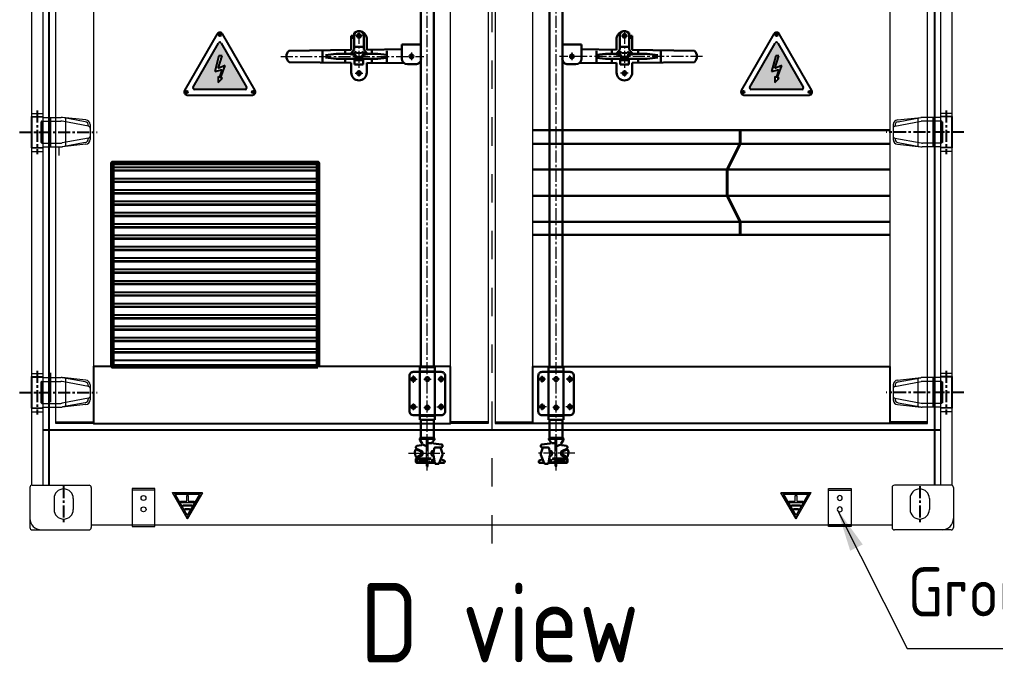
# Model space of a CAD drawing. Extents: x 59521 to 184406, y -1257 to 56672.
# Drawn here: x 61690 to 64266, y 17241 to 18938 of the extents above; entities that cross this region are included whole.
import ezdxf

# ---------------------------------------------------------------- set-up
doc = ezdxf.new("R2010")
doc.units = 0
doc.header["$MEASUREMENT"] = 0
doc.header["$PDMODE"] = 2
doc.header["$PDSIZE"] = 0.2
for name, pattern in [('CENTER', [50.8, 31.75, -6.35, 6.35, -6.35]), ('EB_DASH', [6, 3, -3]), ('HIDDEN', [0.375, 0.25, -0.125])]:
    doc.linetypes.add(name, pattern=pattern)
doc.layers.get('0').update_dxf_attribs({"linetype": 'CONTINUOUS'})
doc.layers.add('02___PRT_ALL_AXES', color=7, linetype='CONTINUOUS')
doc.layers.add('CT', color=4, linetype='CENTER')
for name, color, linetype, lineweight in [('AM_0', 7, 'CONTINUOUS', 30), ('AM_3', 6, 'HIDDEN', 15), ('AM_7', 4, 'CENTER', 15), ('CO', 7, 'CONTINUOUS', 9), ('THICK', 7, 'CONTINUOUS', 0), ('主体经', 7, 'CONTINUOUS', 60), ('标注', 5, 'CONTINUOUS', 18)]:
    doc.layers.add(name, color=color, linetype=linetype, lineweight=lineweight)
doc.styles.add('GB', font='gbenor.shx', dxfattribs={"bigfont": 'gbcbig.shx'})
doc.styles.get("Standard").update_dxf_attribs({"font": '', "height": 60})
doc.styles.add('txtstyle_200', font='tssdeng.shx', dxfattribs={"bigfont": 'hztxt.shx'})
doc.styles.get('Standard').set_extended_font_data('SimSun')
doc.dimstyles.new('1.5DJ', dxfattribs={"dimscale": 1.5, "dimtxt": 75, "dimasz": 75, "dimexe": 20, "dimexo": 0, "dimgap": 20, "dimtad": 1, "dimdec": 1, "dimtxsty": 'Standard', "dimcen": 10, "dimclrd": 95, "dimclre": 95, "dimclrt": 95, "dimadec": 0, "dimazin": 0, "dimtfac": 1, "dimtdec": 1, "dimtmove": 1, "dimatfit": 3, "dimfxl": 1.25, "dimlwd": 13, "dimlwe": 15, "dimarcsym": 1})

# ---------------------------------------------------------------- blocks, each defined once
blk = doc.blocks.new('rehrehetreth')
at = {"linetype": 'ByBlock'}
h = blk.add_hatch(color=2, dxfattribs=at)
h.dxf.hatch_style = 1
edge = h.paths.add_edge_path()
edge.add_arc((99473.8, -259676.1), 4, 30, 150)
edge.add_line((99470.4, -259674.1), (99403.3, -259790.3))
edge.add_arc((99406.7, -259792.3), 4, 150, 270)
edge.add_line((99406.7, -259796.3), (99540.9, -259796.3))
edge.add_arc((99540.9, -259792.3), 4, 270, 30)
edge.add_line((99544.4, -259790.3), (99477.3, -259674.1))
h.paths.add_polyline_path([(99480.2, -259707.5), (99471.5, -259707.5), (99460.2, -259749.6), (99479.8, -259743.7), (99472.4, -259766), (99469, -259762.4), (99469.1, -259778), (99480.8, -259767.1), (99475.1, -259767.1), (99487.4, -259733.6), (99469.6, -259741.6)], flags=16)
at = {"layer": '02___PRT_ALL_AXES', "linetype": 'Continuous'}
for p, q in [((99466.9, -259650.1), (99380.7, -259799.3)), ((99566.9, -259799.3), (99480.7, -259650.1)), ((99403.3, -259790.3), (99470.4, -259674.1)), ((99477.3, -259674.1), (99544.4, -259790.3)), ((99471.5, -259707.5), (99460.2, -259749.6)), ((99469.6, -259741.6), (99480.2, -259707.5)), ((99480.2, -259707.5), (99471.5, -259707.5)), ((99460.2, -259749.6), (99479.8, -259743.7)), ((99487.4, -259733.6), (99469.6, -259741.6)), ((99479.8, -259743.7), (99472.4, -259766)), ((99475.1, -259767.1), (99487.4, -259733.6)), ((99472.4, -259766), (99469, -259762.4)), ((99469, -259762.4), (99469.1, -259778)), ((99469.1, -259778), (99480.8, -259767.1)), ((99480.8, -259767.1), (99475.1, -259767.1)), ((99387.7, -259811.3), (99560, -259811.3)), ((99540.9, -259796.3), (99406.7, -259796.3))]:
    blk.add_line(p, q, dxfattribs=at)
for centre in [(99473.8, -259653.2), (99386.3, -259803.3), (99561.3, -259803.3)]:
    blk.add_circle(centre, 3.1, dxfattribs=at)
for centre, radius, start, end in [((99473.8, -259654.1), 8, 30, 150), ((99473.8, -259676.1), 4, 30, 150), ((99406.7, -259792.3), 4, 150, 270), ((99540.9, -259792.3), 4, 270, 30), ((99387.7, -259803.3), 8, 150, 270), ((99560, -259803.3), 8, 270, 30)]:
    blk.add_arc(centre, radius, start, end, dxfattribs=at)
blk = doc.blocks.new('EY5TYU56Y5R4')
at = {"color": 6, "lineweight": 13}
blk.add_lwpolyline([(-62562, -56216.3), (-62562, -56116.3), (-62622, -56116.3), (-62622, -56216.3)], close=True, dxfattribs=at)
at = {"color": 6, "linetype": 'HIDDEN', "lineweight": 13}
blk.add_lwpolyline([(-62562, -56212.3), (-62562, -56120.3), (-62622, -56120.3), (-62622, -56212.3)], close=True, dxfattribs=at)
at = {"color": 6, "lineweight": 13}
for centre in [(-62592, -56141.3), (-62592, -56171.3)]:
    blk.add_circle(centre, 6.5, dxfattribs=at)
blk = doc.blocks.new('EY5IU78I87UI786')
at = {"color": 2}
for p, q in [((872260.3, -72846.1), (872299.4, -72913.9)), ((872339, -72845.4), (872260.7, -72845.4)), ((872267.4, -72851.4), (872298.4, -72905.1)), ((872299.3, -72904.6), (872268.3, -72850.9)), ((872330.9, -72848.9), (872268.8, -72848.9)), ((872268.8, -72849.9), (872330.9, -72849.9)), ((872297.9, -72852.5), (872297.9, -72868)), ((872301.8, -72852.5), (872297.9, -72852.5)), ((872300.3, -72913.9), (872339.4, -72846.1)), ((872331.5, -72850.9), (872300.5, -72904.6)), ((872301.3, -72905.1), (872332.4, -72851.4)), ((872301.8, -72868), (872301.8, -72852.5)), ((872281.9, -72868), (872281.9, -72872)), ((872297.9, -72868), (872281.9, -72868)), ((872281.9, -72872), (872317.9, -72872)), ((872288.5, -72877.6), (872288.5, -72881.5)), ((872311.2, -72877.6), (872288.5, -72877.6)), ((872288.5, -72881.5), (872311.2, -72881.5)), ((872294.1, -72887.1), (872294.1, -72891)), ((872305.7, -72887.1), (872294.1, -72887.1)), ((872294.1, -72891), (872305.7, -72891)), ((872317.9, -72868), (872301.8, -72868)), ((872305.7, -72891), (872305.7, -72887.1)), ((872311.2, -72881.5), (872311.2, -72877.6)), ((872317.9, -72872), (872317.9, -72868))]:
    blk.add_line(p, q, dxfattribs=at)
for centre in [(872266.8, -72849.4), (872332.9, -72849.4), (872299.9, -72906.7)]:
    blk.add_circle(centre, 2.1, dxfattribs=at)
for centre, start, end in [((872260.7, -72845.9), 90, 210), ((872339, -72845.9), 330, 90), ((872299.9, -72913.7), 210, 330)]:
    blk.add_arc(centre, 0.5, start, end, dxfattribs=at)

msp = doc.modelspace()

# ---------------------------------------------------------------- linework, layer by layer
at = {"lineweight": -3}
for p, q in [((61767.367, 20306.172), (61767.367, 17709.172)), ((64105.367, 20306.172), (64105.367, 17709.172)), ((61785.367, 17875.172), (61885.367, 17875.172)), ((62927.367, 17875.172), (62827.367, 17875.172)), ((62945.367, 17875.172), (63045.367, 17875.172)), ((64087.367, 17875.172), (63987.367, 17875.172)), ((64121.367, 17854.172), (61751.367, 17854.172))]:
    msp.add_line(p, q, dxfattribs=at)
for p, q in [((61721.367, 18682.671), (61721.367, 18599.671)), ((64151.367, 18682.671), (64151.367, 18599.671)), ((61747.367, 18668.671), (61747.367, 18613.671)), ((64125.367, 18668.671), (64125.367, 18613.671)), ((61721.367, 17995.672), (61721.367, 17912.672)), ((64151.367, 17995.672), (64151.367, 17912.672)), ((61747.367, 17981.672), (61747.367, 17926.672)), ((64125.367, 17981.672), (64125.367, 17926.672))]:
    msp.add_line(p, q)
at = {"color": 7, "linetype": 'Continuous'}
for p, q in [((61935.367, 18548.99), (61935.367, 18529.9)), ((61935.367, 18548.99), (62477.367, 18548.99)), ((62477.367, 18540.223), (61935.367, 18540.223)), ((62477.367, 18538.678), (61935.367, 18538.678)), ((62477.367, 18548.99), (62477.367, 18529.9)), ((61935.367, 18518.99), (61935.367, 18499.9)), ((61935.367, 18518.99), (62477.367, 18518.99)), ((62477.367, 18510.223), (61935.367, 18510.223)), ((62477.367, 18508.678), (61935.367, 18508.678)), ((62477.367, 18518.99), (62477.367, 18499.9)), ((61935.367, 18488.99), (61935.367, 18469.9)), ((61935.367, 18488.99), (62477.367, 18488.99)), ((62477.367, 18480.223), (61935.367, 18480.223)), ((62477.367, 18478.678), (61935.367, 18478.678)), ((62477.367, 18488.99), (62477.367, 18469.9)), ((61935.367, 18458.99), (61935.367, 18439.9)), ((61935.367, 18458.99), (62477.367, 18458.99)), ((62477.367, 18450.223), (61935.367, 18450.223)), ((62477.367, 18448.678), (61935.367, 18448.678)), ((62477.367, 18458.99), (62477.367, 18439.9)), ((61935.367, 18428.99), (61935.367, 18409.9)), ((61935.367, 18428.99), (62477.367, 18428.99)), ((62477.367, 18428.99), (62477.367, 18409.9)), ((62477.367, 18420.223), (61935.367, 18420.223)), ((62477.367, 18418.678), (61935.367, 18418.678)), ((61935.367, 18398.99), (61935.367, 18379.9)), ((61935.367, 18398.99), (62477.367, 18398.99)), ((62477.367, 18398.99), (62477.367, 18379.9)), ((62477.367, 18390.223), (61935.367, 18390.223)), ((62477.367, 18388.678), (61935.367, 18388.678)), ((61935.367, 18368.99), (61935.367, 18349.9)), ((61935.367, 18368.99), (62477.367, 18368.99)), ((62477.367, 18360.223), (61935.367, 18360.223)), ((62477.367, 18358.678), (61935.367, 18358.678)), ((62477.367, 18368.99), (62477.367, 18349.9)), ((61935.367, 18338.99), (61935.367, 18319.9)), ((61935.367, 18338.99), (62477.367, 18338.99)), ((62477.367, 18330.223), (61935.367, 18330.223)), ((62477.367, 18328.678), (61935.367, 18328.678)), ((62477.367, 18338.99), (62477.367, 18319.9)), ((61935.367, 18308.99), (61935.367, 18289.9)), ((61935.367, 18308.99), (62477.367, 18308.99)), ((62477.367, 18300.223), (61935.367, 18300.223)), ((62477.367, 18298.678), (61935.367, 18298.678)), ((62477.367, 18308.99), (62477.367, 18289.9)), ((61935.367, 18278.99), (61935.367, 18259.9)), ((61935.367, 18278.99), (62477.367, 18278.99)), ((62477.367, 18270.223), (61935.367, 18270.223)), ((62477.367, 18268.678), (61935.367, 18268.678)), ((62477.367, 18278.99), (62477.367, 18259.9)), ((61935.367, 18248.99), (62477.367, 18248.99)), ((62477.367, 18240.223), (61935.367, 18240.223)), ((62477.367, 18238.678), (61935.367, 18238.678)), ((61935.367, 18218.99), (62477.367, 18218.99)), ((62477.367, 18210.223), (61935.367, 18210.223)), ((62477.367, 18208.678), (61935.367, 18208.678)), ((61935.367, 18188.99), (62477.367, 18188.99)), ((62477.367, 18180.223), (61935.367, 18180.223)), ((62477.367, 18178.678), (61935.367, 18178.678)), ((61935.367, 18158.99), (62477.367, 18158.99)), ((62477.367, 18150.223), (61935.367, 18150.223)), ((62477.367, 18148.678), (61935.367, 18148.678)), ((61935.367, 18128.99), (62477.367, 18128.99)), ((62477.367, 18120.223), (61935.367, 18120.223)), ((62477.367, 18118.678), (61935.367, 18118.678)), ((61935.367, 18098.99), (62477.367, 18098.99)), ((62477.367, 18090.223), (61935.367, 18090.223)), ((62477.367, 18088.678), (61935.367, 18088.678)), ((61935.367, 18068.99), (62477.367, 18068.99)), ((62477.367, 18060.223), (61935.367, 18060.223)), ((62477.367, 18058.678), (61935.367, 18058.678)), ((61935.367, 18038.99), (62477.367, 18038.99))]:
    msp.add_line(p, q, dxfattribs=at)
at = {"lineweight": -3}
for points in [[(62827.367, 18022.172), (61885.367, 18022.172), (61885.367, 17872.172), (62827.367, 17872.172)], [(63045.367, 18022.172), (63987.367, 18022.172), (63987.367, 17872.172), (63045.367, 17872.172)]]:
    msp.add_lwpolyline(points, close=True, dxfattribs=at)
at = {"layer": 'AM_0'}
for p, q in [((62565.423, 18895.469), (62565.423, 18857.981)), ((62565.423, 18895.469), (62573.423, 18895.469)), ((62565.423, 18890.469), (62573.423, 18890.469)), ((62573.423, 18903.42), (62573.423, 18859.254)), ((62598.423, 18898.672), (62598.423, 18859.254)), ((62606.423, 18890.672), (62606.423, 18858.527)), ((63266.311, 18890.672), (63266.311, 18858.527)), ((63274.311, 18898.672), (63274.311, 18859.254)), ((63299.311, 18903.42), (63299.311, 18859.254)), ((63307.311, 18895.469), (63299.311, 18895.469)), ((63307.311, 18890.469), (63299.311, 18890.469)), ((63307.311, 18895.469), (63307.311, 18857.981)), ((62574.523, 18866.172), (62597.323, 18866.172)), ((62699.023, 18872.172), (62750.023, 18872.172)), ((62699.023, 18872.172), (62699.023, 18835.172)), ((63173.711, 18872.172), (63122.711, 18872.172)), ((63173.711, 18872.172), (63173.711, 18835.172)), ((63298.211, 18866.172), (63275.411, 18866.172)), ((62401.261, 18855.796), (62565.423, 18857.981)), ((62489.523, 18856.172), (62489.523, 18826.172)), ((62525.869, 18847.948), (62497.446, 18844.396)), ((62525.869, 18834.396), (62497.446, 18837.948)), ((62525.869, 18847.948), (62573.423, 18847.948)), ((62549.523, 18856.172), (62549.523, 18847.948)), ((62573.423, 18859.254), (62562.892, 18846.126)), ((62574.523, 18836.172), (62597.323, 18836.172)), ((62574.523, 18836.172), (62574.523, 18819.882)), ((62597.323, 18836.172), (62597.323, 18819.882)), ((62598.423, 18859.254), (62608.954, 18846.126)), ((62598.423, 18847.948), (62635.501, 18847.948)), ((62606.423, 18858.527), (62699.023, 18859.76)), ((62619.523, 18856.172), (62619.523, 18847.948)), ((62635.501, 18847.948), (62659.356, 18845.157)), ((62635.501, 18834.396), (62659.356, 18837.187)), ((62659.523, 18856.172), (62659.523, 18826.172)), ((63266.311, 18858.527), (63173.711, 18859.76)), ((63213.211, 18856.172), (63213.211, 18826.172)), ((63237.233, 18847.948), (63213.377, 18845.157)), ((63237.233, 18834.396), (63213.377, 18837.187)), ((63274.311, 18847.948), (63237.233, 18847.948)), ((63253.211, 18856.172), (63253.211, 18847.948)), ((63274.311, 18859.254), (63263.78, 18846.126)), ((63298.211, 18836.172), (63275.411, 18836.172)), ((63275.411, 18836.172), (63275.411, 18819.882)), ((63298.211, 18836.172), (63298.211, 18819.882)), ((63299.311, 18859.254), (63309.842, 18846.126)), ((63346.865, 18847.948), (63299.311, 18847.948)), ((63471.473, 18855.796), (63307.311, 18857.981)), ((63323.211, 18856.172), (63323.211, 18847.948)), ((63346.865, 18847.948), (63375.288, 18844.396)), ((63346.865, 18834.396), (63375.288, 18837.948)), ((63383.211, 18856.172), (63383.211, 18826.172)), ((62401.294, 18826.172), (62565.423, 18824.357)), ((62525.869, 18834.396), (62574.523, 18834.396)), ((62549.523, 18834.396), (62549.523, 18826.172)), ((62565.423, 18798.272), (62565.423, 18824.357)), ((62574.523, 18831.172), (62597.323, 18831.172)), ((62574.523, 18819.882), (62597.323, 18819.882)), ((62597.323, 18834.396), (62635.501, 18834.396)), ((62606.423, 18798.272), (62606.423, 18823.903)), ((62606.423, 18823.903), (62705.532, 18822.807)), ((62619.523, 18834.396), (62619.523, 18826.172)), ((62714.023, 18820.172), (62735.023, 18820.172)), ((63158.711, 18820.172), (63137.711, 18820.172)), ((63266.311, 18823.903), (63167.202, 18822.807)), ((63275.411, 18834.396), (63237.233, 18834.396)), ((63253.211, 18834.396), (63253.211, 18826.172)), ((63266.311, 18798.272), (63266.311, 18823.903)), ((63298.211, 18831.172), (63275.411, 18831.172)), ((63298.211, 18819.882), (63275.411, 18819.882)), ((63346.865, 18834.396), (63298.211, 18834.396)), ((63471.44, 18826.172), (63307.311, 18824.357)), ((63307.311, 18798.272), (63307.311, 18824.357)), ((63323.211, 18834.396), (63323.211, 18826.172)), ((63987.368, 18646.039), (63045.366, 18646.039)), ((63591.512, 18610.68), (63591.512, 18645.68)), ((63591.512, 18645.68), (63593.012, 18645.68)), ((63593.012, 18645.68), (63593.012, 18610.322)), ((63987.368, 18610.68), (63045.366, 18610.68)), ((63557.012, 18542.68), (63591.512, 18610.68)), ((63593.012, 18610.322), (63558.512, 18542.322)), ((63987.368, 18542.68), (63045.366, 18542.68)), ((63557.012, 18472.68), (63557.012, 18542.68)), ((63558.512, 18542.322), (63558.512, 18473.039)), ((63987.368, 18472.68), (63045.366, 18472.68)), ((63591.512, 18404.68), (63557.012, 18472.68)), ((63558.512, 18473.039), (63593.012, 18405.039)), ((63987.368, 18404.68), (63045.366, 18404.68)), ((63591.512, 18369.68), (63591.512, 18404.68)), ((63593.012, 18405.039), (63593.012, 18369.68)), ((63987.368, 18369.68), (63045.366, 18369.68)), ((62746.367, 18020.512), (62786.367, 18020.512)), ((62746.367, 18009.512), (62746.367, 18020.512)), ((62786.367, 18009.512), (62786.367, 18020.512)), ((63126.367, 18020.512), (63086.367, 18020.512)), ((63086.367, 18009.512), (63086.367, 18020.512)), ((63126.367, 18009.512), (63126.367, 18020.512)), ((62719.367, 17903.712), (62719.367, 17998.012)), ((62729.367, 18008.012), (62803.367, 18008.012)), ((62746.367, 18009.512), (62786.367, 18009.512)), ((62746.367, 17893.712), (62746.367, 18008.012)), ((62749.367, 18008.012), (62749.367, 18009.512)), ((62783.367, 18008.012), (62783.367, 18009.512)), ((62786.367, 17893.712), (62786.367, 18008.012)), ((62813.367, 17903.712), (62813.367, 17998.012)), ((63059.367, 17903.712), (63059.367, 17998.012)), ((63143.367, 18008.012), (63069.367, 18008.012)), ((63126.367, 18009.512), (63086.367, 18009.512)), ((63086.367, 17893.712), (63086.367, 18008.012)), ((63089.367, 18008.012), (63089.367, 18009.512)), ((63123.367, 18008.012), (63123.367, 18009.512)), ((63126.367, 17893.712), (63126.367, 18008.012)), ((63153.367, 17903.712), (63153.367, 17998.012)), ((62729.367, 17893.712), (62803.367, 17893.712)), ((62746.367, 17892.212), (62786.367, 17892.212)), ((62746.367, 17881.212), (62746.367, 17892.212)), ((62749.367, 17892.212), (62749.367, 17893.712)), ((62783.367, 17892.212), (62783.367, 17893.712)), ((62786.367, 17881.212), (62786.367, 17892.212)), ((63143.367, 17893.712), (63069.367, 17893.712)), ((63126.367, 17892.212), (63086.367, 17892.212)), ((63086.367, 17881.212), (63086.367, 17892.212)), ((63089.367, 17892.212), (63089.367, 17893.712)), ((63123.367, 17892.212), (63123.367, 17893.712)), ((63126.367, 17881.212), (63126.367, 17892.212)), ((62746.367, 17881.212), (62786.367, 17881.212)), ((62749.367, 17834.212), (62749.367, 17881.212)), ((62783.367, 17834.212), (62783.367, 17881.212)), ((63126.367, 17881.212), (63086.367, 17881.212)), ((63089.367, 17834.212), (63089.367, 17881.212)), ((63123.367, 17834.212), (63123.367, 17881.212)), ((62750.317, 17834.213), (62747.961, 17832.785)), ((62749.317, 17834.213), (62783.318, 17834.213)), ((62749.586, 17831.212), (62782.927, 17831.212)), ((62784.162, 17833.095), (62782.318, 17834.212)), ((63088.572, 17833.095), (63090.416, 17834.212)), ((63123.417, 17834.213), (63089.416, 17834.213)), ((63123.147, 17831.212), (63089.807, 17831.212)), ((63122.417, 17834.213), (63124.773, 17832.785)), ((62736.317, 17808.116), (62736.317, 17809.649)), ((62751.595, 17799.022), (62738.04, 17805.401)), ((62750.848, 17814.506), (62738.849, 17812.612)), ((62752.927, 17819.054), (62746.967, 17828.634)), ((62762.528, 17813.246), (62755.317, 17815.212)), ((62766.318, 17816.14), (62766.318, 17817.212)), ((62769.318, 17820.212), (62778.549, 17820.212)), ((62784.832, 17828.517), (62781.137, 17824.433)), ((62784.39, 17805.719), (62782.439, 17794.334)), ((62804.221, 17816.564), (62782.959, 17819.447)), ((62787.347, 17808.212), (62799.555, 17808.212)), ((62804.948, 17809.452), (62801.827, 17808.182)), ((62802.44, 17806.037), (62806.354, 17792.337)), ((62806.818, 17812.231), (62806.818, 17813.592)), ((63065.916, 17812.231), (63065.916, 17813.592)), ((63070.294, 17806.037), (63066.38, 17792.337)), ((63067.785, 17809.452), (63070.907, 17808.182)), ((63068.513, 17816.564), (63089.775, 17819.447)), ((63085.387, 17808.212), (63073.179, 17808.212)), ((63087.902, 17828.517), (63091.597, 17824.433)), ((63088.343, 17805.719), (63090.295, 17794.334)), ((63103.416, 17820.212), (63094.185, 17820.212)), ((63106.416, 17816.14), (63106.416, 17817.212)), ((63110.206, 17813.246), (63117.416, 17815.212)), ((63119.807, 17819.054), (63125.767, 17828.634)), ((63121.139, 17799.022), (63134.694, 17805.401)), ((63121.886, 17814.506), (63133.885, 17812.612)), ((63136.417, 17808.116), (63136.417, 17809.649)), ((62735.306, 17785.742), (62733.212, 17795.99)), ((62733.331, 17797.398), (62735.181, 17802.145)), ((62737.083, 17803.013), (62748.024, 17799.105)), ((62742.021, 17776.262), (62737.555, 17779.026)), ((62751.595, 17787.401), (62738.04, 17781.022)), ((62738.406, 17779.664), (62776.258, 17779.664)), ((62739.672, 17783.703), (62748.914, 17788.859)), ((62750.435, 17796.058), (62750.482, 17791.308)), ((62753.317, 17796.308), (62753.317, 17790.116)), ((62770.304, 17776.475), (62776.684, 17778.601)), ((62777.318, 17790.222), (62777.318, 17796.194)), ((62779.176, 17787.447), (62782.746, 17785.979)), ((62783.537, 17800.742), (62779.187, 17798.972)), ((62786.343, 17767.634), (62782.525, 17787.106)), ((62806.201, 17789.138), (62797.565, 17767.116)), ((63066.533, 17789.138), (63075.169, 17767.116)), ((63086.391, 17767.634), (63090.209, 17787.106)), ((63089.197, 17800.742), (63093.546, 17798.972)), ((63093.558, 17787.447), (63089.988, 17785.979)), ((63095.416, 17790.222), (63095.416, 17796.194)), ((63102.43, 17776.475), (63096.05, 17778.601)), ((63134.328, 17779.664), (63096.475, 17779.664)), ((63119.416, 17796.308), (63119.416, 17790.116)), ((63121.139, 17787.401), (63134.694, 17781.022)), ((63122.299, 17796.058), (63122.252, 17791.308)), ((63133.062, 17783.703), (63123.819, 17788.859)), ((63135.651, 17803.013), (63124.71, 17799.105)), ((63130.713, 17776.262), (63135.179, 17779.026)), ((63137.428, 17785.742), (63139.522, 17795.99)), ((63139.402, 17797.398), (63137.553, 17802.145)), ((62736.317, 17770.775), (62736.317, 17778.308)), ((62742.233, 17771.373), (62738.193, 17769.247)), ((62738.849, 17767.812), (62786.308, 17767.812)), ((62743.509, 17776.475), (62768.39, 17776.475)), ((62743.509, 17770.948), (62768.39, 17770.948)), ((62770.091, 17770.948), (62775.833, 17769.035)), ((62789.287, 17765.212), (62794.772, 17765.212)), ((62797.838, 17767.812), (62809.318, 17767.812)), ((62801.875, 17778.108), (62810.46, 17774.576)), ((62812.318, 17770.812), (62812.318, 17771.802)), ((63060.416, 17770.812), (63060.416, 17771.802)), ((63070.858, 17778.108), (63062.274, 17774.576)), ((63074.896, 17767.812), (63063.416, 17767.812)), ((63083.447, 17765.212), (63077.962, 17765.212)), ((63133.885, 17767.812), (63086.426, 17767.812)), ((63102.642, 17770.948), (63096.901, 17769.035)), ((63129.224, 17776.475), (63104.344, 17776.475)), ((63129.224, 17770.948), (63104.344, 17770.948)), ((63130.5, 17771.373), (63134.541, 17769.247)), ((63136.417, 17770.775), (63136.417, 17778.308))]:
    msp.add_line(p, q, dxfattribs=at)
for points in [[(62749.367, 20148.612), (62783.367, 20148.612), (62783.367, 18020.512), (62749.367, 18020.512)], [(63123.367, 20148.612), (63089.367, 20148.612), (63089.367, 18020.512), (63123.367, 18020.512)]]:
    msp.add_lwpolyline(points, close=True, dxfattribs=at)
for centre, radius in [((62585.923, 18895.172), 5), ((63286.811, 18895.172), 5), ((62724.523, 18841.172), 5), ((63148.211, 18841.172), 5), ((62585.923, 18796.772), 5), ((63286.811, 18796.772), 5), ((62729.867, 17989.012), 5.25), ((62766.367, 17989.012), 5.25), ((62802.867, 17989.012), 5.25), ((63069.867, 17989.012), 5.25), ((63106.367, 17989.012), 5.25), ((63142.867, 17989.012), 5.25), ((62729.867, 17916.012), 5.25), ((62766.367, 17914.012), 5.25), ((62802.867, 17916.012), 5.25), ((63069.867, 17916.012), 5.25), ((63106.367, 17914.012), 5.25), ((63142.867, 17916.012), 5.25)]:
    msp.add_circle(centre, radius, dxfattribs=at)
for centre, radius, start, end in [((62585.923, 18887.172), 20.5, 0, 127.572), ((62585.923, 18895.172), 12.5, 0, 180.0002), ((63286.811, 18887.172), 20.5, 52.428, 180), ((63286.811, 18895.172), 12.5, 359.9998, 180), ((62414.523, 18841.172), 20, 131.4097, 228.5903), ((62566.345, 18835.38), 11.287, 51.165186, 107.812645), ((62568.875, 18838.6), 11.287, 51.165186, 107.812645), ((62585.923, 18857.297), 18.125, 226.3971, 313.6028), ((62586.18, 18871.127), 21.288, 235.62456, 304.37544), ((62583.264, 18845.664), 7.512, 166.699891, 205.663234), ((62588.582, 18845.664), 7.512, 334.336766, 13.300109), ((62602.971, 18838.6), 11.287, 72.187355, 128.834814), ((62605.501, 18835.38), 11.287, 72.187355, 128.834814), ((62714.023, 18835.172), 15, 180.0001, 270), ((62735.023, 18835.172), 15, 269.9999, 0), ((63137.711, 18835.172), 15, 180, 270.0001), ((63158.711, 18835.172), 15, 270, 359.9999), ((63267.233, 18835.38), 11.287, 51.165186, 107.812645), ((63269.763, 18838.6), 11.287, 51.165186, 107.812645), ((63286.811, 18857.297), 18.125, 226.3972, 313.6029), ((63286.553, 18871.127), 21.288, 235.62456, 304.37544), ((63284.152, 18845.664), 7.512, 166.699891, 205.663234), ((63289.47, 18845.664), 7.512, 334.336766, 13.300109), ((63303.859, 18838.6), 11.287, 72.187355, 128.834814), ((63306.389, 18835.38), 11.287, 72.187355, 128.834814), ((63458.211, 18841.172), 20, 311.4097, 48.5903), ((62585.923, 18798.272), 20.5, 180.0001, 0), ((63286.811, 18798.272), 20.5, 180, 359.9999), ((62729.367, 17998.012), 10, 89.99998, 180.0002), ((62803.367, 17998.012), 10, 0, 90.00008), ((63069.367, 17998.012), 10, 89.99992, 180), ((63143.367, 17998.012), 10, 359.9998, 90.00002), ((62729.367, 17903.712), 10, 180.0001, 269.9999), ((62803.367, 17903.712), 10, 269.9998, 0), ((63069.367, 17903.712), 10, 180, 270.0002), ((63143.367, 17903.712), 10, 270.0001, 359.9999), ((62749.515, 17830.219), 3, 121.1987, 211.8863), ((62782.608, 17830.53), 3, 317.8583, 58.8012), ((63090.126, 17830.53), 3, 121.1988, 222.1417), ((63123.219, 17830.219), 3, 328.1137, 58.8013), ((62739.317, 17809.649), 3, 98.9725, 179.9999), ((62739.317, 17808.116), 3, 179.9998, 244.7987), ((62750.38, 17817.47), 3, 278.9726, 31.8864), ((62763.318, 17816.14), 3, 254.7448, 0), ((62769.318, 17817.212), 3, 90.0001, 179.9999), ((62783.362, 17822.42), 3, 137.8582, 262.2781), ((62787.347, 17805.212), 3, 90.0001, 170.2724), ((62799.555, 17805.212), 3, 15.9456, 90.0001), ((62803.818, 17813.592), 3, 0, 82.2783), ((62803.818, 17812.231), 3, 292.1353, 0), ((63068.916, 17813.592), 3, 97.7217, 180), ((63068.916, 17812.231), 3, 180, 247.8647), ((63073.179, 17805.212), 3, 89.9999, 164.0544), ((63085.387, 17805.212), 3, 9.7276, 89.9999), ((63089.372, 17822.42), 3, 277.7219, 42.1418), ((63103.416, 17817.212), 3, 0.0001, 89.9999), ((63109.416, 17816.14), 3, 180, 285.2552), ((63122.354, 17817.47), 3, 148.1136, 261.0274), ((63133.417, 17809.649), 3, 0.0001, 81.0275), ((63133.417, 17808.116), 3, 295.2013, 0.0002), ((62735.661, 17796.491), 2.5, 158.717704, 191.550977), ((62736.578, 17801.6), 1.5, 70.345412, 158.717704), ((62738.245, 17786.342), 3, 191.5506, 298.39315), ((62739.317, 17778.308), 3, 115.2012, 179.9999), ((62747.142, 17795.93), 3.295, 2.233027, 74.480837), ((62747.488, 17791.498), 3, 298.39315, 356.367037), ((62750.317, 17796.308), 3, 0, 64.799), ((62750.317, 17790.116), 3, 295.20116, 0), ((62780.318, 17796.194), 3, 112.1356, 179.9999), ((62780.318, 17790.222), 3, 179.9998, 247.6361), ((62802.151, 17790.954), 20, 170.2726, 191.0936), ((62801.546, 17790.964), 5, 338.586908, 15.945465), ((63071.188, 17790.964), 5, 164.054535, 201.413092), ((63070.582, 17790.954), 20, 348.9064, 9.7274), ((63092.416, 17796.194), 3, 0.0001, 67.8644), ((63092.416, 17790.222), 3, 292.3639, 0.0002), ((63122.417, 17796.308), 3, 115.201, 180), ((63122.417, 17790.116), 3, 180, 244.79884), ((63125.246, 17791.498), 3, 183.632963, 241.60685), ((63125.591, 17795.93), 3.295, 105.519163, 177.766973), ((63134.488, 17786.342), 3, 241.60685, 348.4494), ((63133.417, 17778.308), 3, 0.0001, 64.7988), ((63136.156, 17801.6), 1.5, 21.282296, 109.654588), ((63137.073, 17796.491), 2.5, 348.449023, 21.282296), ((62739.317, 17770.775), 3, 179.9998, 261.02744), ((62772.856, 17773.924), 6.805, 317.864454, 34.342187), ((62789.287, 17768.212), 3, 191.0935, 269.99992), ((62794.772, 17768.212), 3, 269.99992, 338.58707), ((62809.318, 17770.812), 3, 269.99992, 0), ((62809.318, 17771.802), 3, 0, 67.6365), ((63063.416, 17771.802), 3, 112.3635, 180), ((63063.416, 17770.812), 3, 180, 270.00008), ((63077.962, 17768.212), 3, 201.41293, 270.00008), ((63083.447, 17768.212), 3, 270.00008, 348.9065), ((63099.878, 17773.924), 6.805, 145.657813, 222.135546), ((63133.417, 17770.775), 3, 278.97256, 0.0002)]:
    msp.add_arc(centre, radius, start, end, dxfattribs=at)
for p in [(62783.367, 18020.512), (63089.367, 18020.512), (62766.318, 17834.213), (63106.416, 17834.213)]:
    msp.add_point(p, dxfattribs=at)
at = {"layer": 'AM_3'}
for p, q in [((62764.367, 17758.212), (62764.367, 17832.975)), ((62768.367, 17758.212), (62768.367, 17833.321)), ((63104.367, 17758.212), (63104.367, 17833.321)), ((63108.367, 17758.212), (63108.367, 17832.975)), ((62764.367, 17758.212), (62768.367, 17758.212)), ((63108.367, 17758.212), (63104.367, 17758.212))]:
    msp.add_line(p, q, dxfattribs=at)
at = {"layer": 'AM_7'}
for p, q in [((62766.367, 17748.212), (62766.367, 20387.212)), ((63106.367, 17748.212), (63106.367, 20387.212)), ((62594.023, 18895.172), (62577.773, 18895.172)), ((62594.026, 18895.172), (62577.776, 18895.172)), ((62585.923, 18906.422), (62585.923, 18787.608)), ((62585.926, 18906.422), (62585.926, 18787.608)), ((63278.708, 18895.172), (63294.958, 18895.172)), ((63278.711, 18895.172), (63294.961, 18895.172)), ((63286.808, 18906.422), (63286.808, 18787.608)), ((63286.811, 18906.422), (63286.811, 18787.608)), ((62379.519, 18841.172), (62757.296, 18841.172)), ((62724.523, 18851.172), (62724.523, 18831.172)), ((62724.526, 18851.172), (62724.526, 18831.172)), ((63493.215, 18841.172), (63115.437, 18841.172)), ((63148.208, 18851.172), (63148.208, 18831.172)), ((63148.211, 18851.172), (63148.211, 18831.172)), ((62575.923, 18796.772), (62595.923, 18796.772)), ((62575.926, 18796.772), (62595.926, 18796.772)), ((63296.808, 18796.772), (63276.808, 18796.772)), ((63296.811, 18796.772), (63276.811, 18796.772)), ((62721.733, 17989.012), (62739.387, 17989.012)), ((62729.867, 17979.413), (62729.867, 17998.732)), ((62757.374, 17989.012), (62777.026, 17989.012)), ((62794.013, 17989.012), (62811.334, 17989.012)), ((62802.867, 17980.079), (62802.867, 17998.066)), ((63078.721, 17989.012), (63061.4, 17989.012)), ((63069.867, 17980.079), (63069.867, 17998.066)), ((63115.36, 17989.012), (63095.708, 17989.012)), ((63151.001, 17989.012), (63133.347, 17989.012)), ((63142.867, 17979.413), (63142.867, 17998.732)), ((62721.067, 17916.012), (62740.386, 17916.012)), ((62729.867, 17906.799), (62729.867, 17925.119)), ((62757.374, 17914.012), (62775.027, 17914.012)), ((62791.349, 17916.012), (62813.367, 17916.012)), ((62802.867, 17907.466), (62802.867, 17924.786)), ((63081.385, 17916.012), (63059.367, 17916.012)), ((63069.867, 17907.466), (63069.867, 17924.786)), ((63115.36, 17914.012), (63097.707, 17914.012)), ((63151.667, 17916.012), (63132.348, 17916.012)), ((63142.867, 17906.799), (63142.867, 17925.119)), ((62717.16, 17793.212), (62814.927, 17793.212)), ((63155.574, 17793.212), (63057.807, 17793.212))]:
    msp.add_line(p, q, dxfattribs=at)
at = {"layer": 'CO'}
for p, q in [((61721.367, 20369.168), (61721.367, 17708.831)), ((61751.367, 20369.168), (61751.367, 17709.172)), ((64121.367, 20369.168), (64121.367, 17709.172)), ((64151.367, 20369.168), (64151.367, 17708.831)), ((61721.367, 18690.671), (61751.369, 18690.671)), ((61721.367, 18682.671), (61751.367, 18682.671)), ((61721.367, 18681.671), (61751.367, 18681.671)), ((61722.367, 18680.671), (61722.367, 18601.671)), ((64151.367, 18690.671), (64121.365, 18690.671)), ((64151.367, 18682.671), (64121.367, 18682.671)), ((64151.367, 18681.671), (64121.367, 18681.671)), ((64150.367, 18680.671), (64150.367, 18601.671)), ((61748.867, 18670.171), (61798.605, 18670.171)), ((61750.367, 18668.671), (61750.367, 18613.671)), ((61751.867, 18680.171), (61799.526, 18680.171)), ((61771.367, 18679.593), (61771.367, 18602.563)), ((61872.28, 18656.83), (61802.257, 18669.834)), ((61865.193, 18673.362), (61802.425, 18680.058)), ((61863.193, 18668.689), (61803.177, 18679.834)), ((61811.367, 18678.088), (61811.367, 18604.389)), ((61871.367, 18658.857), (61871.367, 18657)), ((61876.367, 18660.933), (61876.367, 18621.408)), ((63996.367, 18660.933), (63996.367, 18621.408)), ((64000.454, 18656.83), (64070.477, 18669.834)), ((64001.367, 18658.857), (64001.367, 18657)), ((64007.541, 18673.362), (64070.309, 18680.058)), ((64009.541, 18668.689), (64069.556, 18679.834)), ((64061.367, 18678.088), (64061.367, 18604.389)), ((64120.867, 18680.171), (64073.208, 18680.171)), ((64123.867, 18670.171), (64074.129, 18670.171)), ((64101.367, 18679.593), (64101.367, 18602.563)), ((64122.367, 18668.671), (64122.367, 18613.671)), ((61748.867, 18612.171), (61798.605, 18612.171)), ((61872.28, 18625.511), (61802.257, 18612.507)), ((61865.193, 18608.979), (61802.425, 18602.283)), ((61863.193, 18613.653), (61803.177, 18602.507)), ((61871.367, 18625.342), (61871.367, 18623.484)), ((64000.454, 18625.511), (64070.477, 18612.507)), ((64001.367, 18625.342), (64001.367, 18623.484)), ((64007.541, 18608.979), (64070.309, 18602.283)), ((64009.541, 18613.653), (64069.556, 18602.507)), ((64123.867, 18612.171), (64074.129, 18612.171)), ((61721.367, 18600.671), (61751.367, 18600.671)), ((61721.367, 18599.671), (61751.367, 18599.671)), ((61721.367, 18590.171), (61751.369, 18590.171)), ((61751.367, 18602.085), (61751.367, 18579.536)), ((61751.867, 18602.171), (61800.303, 18602.171)), ((61793.867, 18602.171), (61793.867, 18579.536)), ((64120.867, 18602.171), (64072.431, 18602.171)), ((64151.367, 18590.171), (64121.365, 18590.171)), ((64121.367, 18602.085), (64121.367, 18549.536)), ((64151.367, 18600.671), (64121.367, 18600.671)), ((64151.367, 18599.671), (64121.367, 18599.671)), ((61721.367, 18003.672), (61751.369, 18003.672)), ((61721.367, 17995.672), (61751.367, 17995.672)), ((61721.367, 17994.672), (61751.367, 17994.672)), ((61722.367, 17993.672), (61722.367, 17914.672)), ((61751.867, 17993.172), (61799.526, 17993.172)), ((61771.367, 18005.595), (61771.367, 17928.564)), ((61865.193, 17986.364), (61802.425, 17993.059)), ((61863.193, 17981.69), (61803.177, 17992.836)), ((61811.367, 17991.089), (61811.367, 17917.391)), ((64007.541, 17986.364), (64070.309, 17993.059)), ((64009.541, 17981.69), (64069.556, 17992.836)), ((64061.367, 17991.089), (64061.367, 17917.391)), ((64120.867, 17993.172), (64073.208, 17993.172)), ((64101.367, 17992.595), (64101.367, 17915.564)), ((64151.367, 18003.672), (64121.365, 18003.672)), ((64151.367, 17995.672), (64121.367, 17995.672)), ((64151.367, 17994.672), (64121.367, 17994.672)), ((64150.367, 17993.672), (64150.367, 17914.672)), ((61748.867, 17983.172), (61798.605, 17983.172)), ((61750.367, 17981.672), (61750.367, 17926.672)), ((61872.28, 17969.832), (61802.257, 17982.836)), ((61871.367, 17971.858), (61871.367, 17970.001)), ((61876.367, 17973.935), (61876.367, 17934.41)), ((63996.367, 17973.935), (63996.367, 17934.41)), ((64000.454, 17969.832), (64070.477, 17982.836)), ((64001.367, 17971.858), (64001.367, 17970.001)), ((64123.867, 17983.172), (64074.129, 17983.172)), ((64122.367, 17981.672), (64122.367, 17926.672)), ((61872.28, 17938.513), (61802.257, 17925.508)), ((61871.367, 17938.343), (61871.367, 17936.486)), ((64000.454, 17938.513), (64070.477, 17925.508)), ((64001.367, 17938.343), (64001.367, 17936.486)), ((61721.367, 17913.672), (61751.367, 17913.672)), ((61721.367, 17912.672), (61751.367, 17912.672)), ((61748.867, 17925.172), (61798.605, 17925.172)), ((61751.867, 17915.172), (61800.303, 17915.172)), ((61865.193, 17921.98), (61802.425, 17915.285)), ((61863.193, 17926.654), (61803.177, 17915.508)), ((64007.541, 17921.98), (64070.309, 17915.285)), ((64009.541, 17926.654), (64069.556, 17915.508)), ((64120.867, 17915.172), (64072.431, 17915.172)), ((64123.867, 17925.172), (64074.129, 17925.172)), ((64151.367, 17913.672), (64121.367, 17913.672)), ((64151.367, 17912.672), (64121.367, 17912.672)), ((61721.367, 17903.172), (61751.369, 17903.172)), ((64151.367, 17903.172), (64121.365, 17903.172)), ((61717.367, 17703.178), (61717.367, 17597.172)), ((61723.361, 17709.172), (61873.367, 17709.172)), ((61879.367, 17703.172), (61879.367, 17597.172)), ((63993.367, 17703.172), (63993.367, 17597.172)), ((64149.373, 17709.172), (63999.367, 17709.172)), ((64155.367, 17703.178), (64155.367, 17597.172)), ((61780.867, 17673.672), (61780.867, 17645.172)), ((61831.867, 17673.672), (61831.867, 17645.172)), ((64040.867, 17673.672), (64040.867, 17645.172)), ((64091.867, 17673.672), (64091.867, 17645.172)), ((61879.367, 17604.172), (63993.368, 17604.172)), ((61723.367, 17591.172), (61873.367, 17591.172)), ((64149.367, 17591.172), (63999.367, 17591.172))]:
    msp.add_line(p, q, dxfattribs=at)
for points in [[(61885.367, 17872.172), (61785.367, 17872.172), (61785.367, 20288.172), (61885.367, 20288.172)], [(62827.367, 17872.172), (62827.367, 20288.172), (62927.367, 20288.172), (62927.367, 17872.172)], [(63045.367, 17872.172), (63045.367, 20288.172), (62945.367, 20288.172), (62945.367, 17872.172)], [(63987.367, 17872.172), (64087.367, 17872.172), (64087.367, 20288.172), (63987.367, 20288.172)]]:
    msp.add_lwpolyline(points, close=True, dxfattribs=at)
for centre, radius, start, end in [((61723.367, 18680.671), 1, 90, 180), ((61751.867, 18681.671), 1.5, 180, 270), ((64120.867, 18681.671), 1.5, 270, 0), ((64149.367, 18680.671), 1, 0, 90), ((61748.867, 18668.671), 1.5, 90, 180), ((61751.867, 18668.671), 1.5, 90, 180), ((61798.605, 18650.171), 20, 79.479216, 90), ((61799.526, 18660.171), 20, 79.479216, 90), ((61800.303, 18660.171), 20, 83.911472, 90), ((61861.367, 18658.857), 10, 0, 79.479216), ((61863.867, 18660.933), 12.5, 0, 83.911472), ((61871.367, 18651.914), 5, 0, 79.479216), ((64008.867, 18660.933), 12.5, 96.088528, 180), ((64001.367, 18651.914), 5, 100.520784, 180), ((64011.367, 18658.857), 10, 100.520784, 180), ((64073.208, 18660.171), 20, 90, 100.520784), ((64072.431, 18660.171), 20, 90, 96.088528), ((64074.129, 18650.171), 20, 90, 100.520784), ((64120.867, 18668.671), 1.5, 0, 90), ((64123.867, 18668.671), 1.5, 0, 90), ((61871.367, 18630.427), 5, 280.520784, 0), ((64001.367, 18630.427), 5, 180, 259.479216), ((61748.867, 18613.671), 1.5, 180, 270), ((61751.867, 18613.671), 1.5, 180, 270), ((61798.605, 18632.171), 20, 270, 280.520784), ((61861.367, 18623.484), 10, 280.520784, 0), ((61863.867, 18621.408), 12.5, 276.088528, 0), ((64008.867, 18621.408), 12.5, 180, 263.911472), ((64011.367, 18623.484), 10, 180, 259.479216), ((64074.129, 18632.171), 20, 259.479216, 270), ((64120.867, 18613.671), 1.5, 270, 0), ((64123.867, 18613.671), 1.5, 270, 0), ((61723.367, 18601.671), 1, 180, 270), ((61751.867, 18600.671), 1.5, 90, 180), ((61799.526, 18622.171), 20, 270, 280.520784), ((64073.208, 18622.171), 20, 259.479216, 270), ((64120.867, 18600.671), 1.5, 0, 90), ((64149.367, 18601.671), 1, 270, 0), ((61723.367, 17993.672), 1, 90, 180), ((61751.867, 17994.672), 1.5, 180, 270), ((61799.526, 17973.172), 20, 79.479216, 90), ((61800.303, 17973.172), 20, 83.911472, 90), ((61863.867, 17973.935), 12.5, 0, 83.911472), ((64008.867, 17973.935), 12.5, 96.088528, 180), ((64073.208, 17973.172), 20, 90, 100.520784), ((64072.431, 17973.172), 20, 90, 96.088528), ((64120.867, 17994.672), 1.5, 270, 0), ((64149.367, 17993.672), 1, 0, 90), ((61748.867, 17981.672), 1.5, 90, 180), ((61751.867, 17981.672), 1.5, 90, 180), ((61798.605, 17963.172), 20, 79.479216, 90), ((61861.367, 17971.858), 10, 0, 79.479216), ((61871.367, 17964.916), 5, 0, 79.479216), ((64001.367, 17964.916), 5, 100.520784, 180), ((64011.367, 17971.858), 10, 100.520784, 180), ((64074.129, 17963.172), 20, 90, 100.520784), ((64120.867, 17981.672), 1.5, 0, 90), ((64123.867, 17981.672), 1.5, 0, 90), ((61861.367, 17936.486), 10, 280.520784, 0), ((61863.867, 17934.41), 12.5, 276.088528, 0), ((61871.367, 17943.429), 5, 280.520784, 0), ((64001.367, 17943.429), 5, 180, 259.479216), ((64008.867, 17934.41), 12.5, 180, 263.911472), ((64011.367, 17936.486), 10, 180, 259.479216), ((61723.367, 17914.672), 1, 180, 270), ((61748.867, 17926.672), 1.5, 180, 270), ((61751.867, 17926.672), 1.5, 180, 270), ((61751.867, 17913.672), 1.5, 90, 180), ((61798.605, 17945.172), 20, 270, 280.520784), ((61799.526, 17935.172), 20, 270, 280.520784), ((64073.208, 17935.172), 20, 259.479216, 270), ((64074.129, 17945.172), 20, 259.479216, 270), ((64120.867, 17926.672), 1.5, 270, 0), ((64120.867, 17913.672), 1.5, 0, 90), ((64123.867, 17926.672), 1.5, 270, 0), ((64149.367, 17914.672), 1, 270, 0), ((61723.361, 17703.178), 5.994, 90.00005, 180.0001), ((61873.367, 17703.172), 6, 0, 90), ((63999.367, 17703.172), 6, 90, 180), ((64149.373, 17703.178), 5.994, 359.9999, 89.99995), ((61806.367, 17673.672), 25.5, 0, 180), ((64066.367, 17673.672), 25.5, 0, 180), ((61806.367, 17645.172), 25.5, 180, 0), ((64066.367, 17645.172), 25.5, 180, 0), ((61747.367, 17621.172), 30, 180, 270), ((64125.367, 17621.172), 30, 270, 0), ((61723.367, 17597.172), 6, 180, 270), ((61873.367, 17597.172), 6, 270, 0), ((63999.367, 17597.172), 6, 180, 270), ((64149.367, 17597.172), 6, 270, 0)]:
    msp.add_arc(centre, radius, start, end, dxfattribs=at)
at = {"layer": 'CT'}
for p, q in [((61736.367, 18697.92), (61736.367, 18582.67)), ((64136.367, 18697.92), (64136.367, 18582.67)), ((61689.822, 18641.171), (61895.014, 18641.171)), ((61689.822, 18641.171), (61895.014, 18641.171)), ((64182.912, 18641.171), (63977.72, 18641.171)), ((64182.912, 18641.171), (63977.72, 18641.171)), ((61736.367, 18010.922), (61736.367, 17895.672)), ((64136.367, 18010.922), (64136.367, 17895.672)), ((61689.822, 17954.172), (61895.014, 17954.172)), ((61689.822, 17954.172), (61895.014, 17954.172)), ((64182.912, 17954.172), (63977.72, 17954.172)), ((61806.367, 17706.597), (61806.367, 17606.597)), ((64066.367, 17706.597), (64066.367, 17606.597))]:
    msp.add_line(p, q, dxfattribs=at)
at = {"layer": 'THICK', "color": 1, "linetype": 'EB_DASH', "ltscale": 25}
msp.add_line((62936.367, 20630.364), (62936.367, 17506.476), dxfattribs=at)
at = {"layer": '主体经'}
msp.add_lwpolyline([(62477.367, 18022.172), (61935.367, 18022.172), (61935.367, 18560.172), (62477.367, 18560.172)], close=True, dxfattribs=at)

# ---------------------------------------------------------------- block references
at = {"color": 2, "linetype": 'ByBlock'}
for p in [(-37255.07, 278550.415), (-35785.379, 278550.415)]:
    msp.add_blockref('rehrehetreth', p, dxfattribs=at)
at = {"lineweight": -3}
msp.add_blockref('EY5TYU56Y5R4', (124609.375, 73816.508), dxfattribs=at)
at = {"lineweight": -3, "xscale": -1}
msp.add_blockref('EY5TYU56Y5R4', (1263.36, 73816.508), dxfattribs=at)
at = {"layer": 'THICK', "lineweight": -3, "xscale": -1}
for p in [(934432.932, 90534.794), (936039.553, 90534.794)]:
    msp.add_blockref('EY5IU78I87UI786', p, dxfattribs=at)

# ---------------------------------------------------------------- texts
at = {"color": 34, "lineweight": 15, "insert": (63326.655, 17451.053), "char_height": 210, "attachment_point": 3, "style": 'GB'}
msp.add_mtext('D view', dxfattribs=at)
at = {"layer": '标注', "color": 1, "insert": (64034.675, 17323.139), "char_height": 130, "width": 1216.45957, "attachment_point": 7, "style": 'txtstyle_200'}
msp.add_mtext('{\\Fgbenor,gbcbig|c134;Grounding point }', dxfattribs=at)

# ---------------------------------------------------------------- leaders
at = {"layer": 'THICK', "lineweight": -3}
msp.add_leader([(63848.871, 17644.955), (64032.9, 17278.129), (65055.912, 17278.129)], dimstyle='1.5DJ', override={"dimgap": 20, "dimtad": 0}, dxfattribs=at)

doc.saveas('drawing.dxf')
